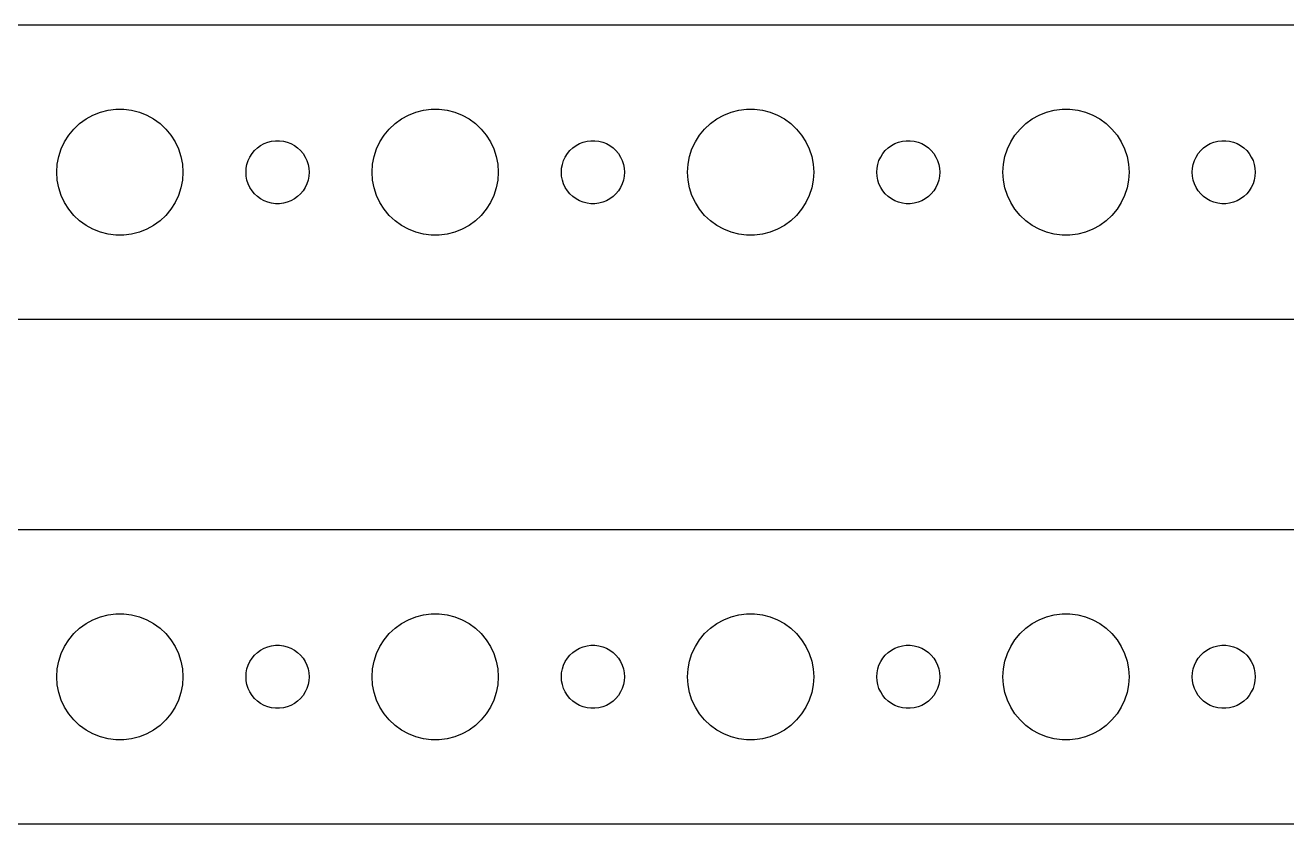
# Model space of a CAD drawing. Header units: metres. Extents: x -247 to 247, y 17 to 55.
# Drawn here: x -124.5 to -64.5, y 17 to 55 of the extents above; entities that cross this region are included whole.
import ezdxf

# ---------------------------------------------------------------- set-up
doc = ezdxf.new("R2010")
doc.units = ezdxf.units.M

msp = doc.modelspace()

# ---------------------------------------------------------------- linework, layer by layer
for p, q in [((242.314, 54.9901), (-242.314, 54.9901)), ((-121.912, 50.3115), (-121.607, 50.533)), ((-121.607, 50.533), (-121.277, 50.7145)), ((-121.277, 50.7145), (-120.927, 50.8532)), ((-120.927, 50.8532), (-120.562, 50.9469)), ((-120.562, 50.9469), (-120.188, 50.9941)), ((-120.188, 50.9941), (-119.812, 50.9941)), ((-119.812, 50.9941), (-119.438, 50.9469)), ((-119.438, 50.9469), (-119.073, 50.8532)), ((-119.073, 50.8532), (-118.723, 50.7145)), ((-118.723, 50.7145), (-118.393, 50.533)), ((-118.393, 50.533), (-118.088, 50.3115)), ((-106.912, 50.3115), (-106.607, 50.533)), ((-106.607, 50.533), (-106.277, 50.7145)), ((-106.277, 50.7145), (-105.927, 50.8532)), ((-105.927, 50.8532), (-105.562, 50.9469)), ((-105.562, 50.9469), (-105.188, 50.9941)), ((-105.188, 50.9941), (-104.812, 50.9941)), ((-104.812, 50.9941), (-104.438, 50.9469)), ((-104.438, 50.9469), (-104.073, 50.8532)), ((-104.073, 50.8532), (-103.723, 50.7145)), ((-103.723, 50.7145), (-103.393, 50.533)), ((-103.393, 50.533), (-103.088, 50.3115)), ((-91.9123, 50.3115), (-91.6075, 50.533)), ((-91.6075, 50.533), (-91.2773, 50.7145)), ((-91.2773, 50.7145), (-90.927, 50.8532)), ((-90.927, 50.8532), (-90.5621, 50.9469)), ((-90.5621, 50.9469), (-90.1884, 50.9941)), ((-90.1884, 50.9941), (-89.8116, 50.9941)), ((-89.8116, 50.9941), (-89.4379, 50.9469)), ((-89.4379, 50.9469), (-89.073, 50.8532)), ((-89.073, 50.8532), (-88.7227, 50.7145)), ((-88.7227, 50.7145), (-88.3925, 50.533)), ((-88.3925, 50.533), (-88.0877, 50.3115)), ((-76.9123, 50.3115), (-76.6075, 50.533)), ((-76.6075, 50.533), (-76.2773, 50.7145)), ((-76.2773, 50.7145), (-75.927, 50.8532)), ((-75.927, 50.8532), (-75.5621, 50.9469)), ((-75.5621, 50.9469), (-75.1884, 50.9941)), ((-75.1884, 50.9941), (-74.8116, 50.9941)), ((-74.8116, 50.9941), (-74.4379, 50.9469)), ((-74.4379, 50.9469), (-74.073, 50.8532)), ((-74.073, 50.8532), (-73.7227, 50.7145)), ((-73.7227, 50.7145), (-73.3925, 50.533)), ((-73.3925, 50.533), (-73.0877, 50.3115)), ((-122.427, 49.7634), (-122.187, 50.0536)), ((-122.187, 50.0536), (-121.912, 50.3115)), ((-118.088, 50.3115), (-117.813, 50.0536)), ((-117.813, 50.0536), (-117.573, 49.7634)), ((-107.427, 49.7634), (-107.187, 50.0536)), ((-107.187, 50.0536), (-106.912, 50.3115)), ((-103.088, 50.3115), (-102.813, 50.0536)), ((-102.813, 50.0536), (-102.573, 49.7634)), ((-92.427, 49.7634), (-92.1869, 50.0536)), ((-92.1869, 50.0536), (-91.9123, 50.3115)), ((-88.0877, 50.3115), (-87.8131, 50.0536)), ((-87.8131, 50.0536), (-87.573, 49.7634)), ((-77.427, 49.7634), (-77.1869, 50.0536)), ((-77.1869, 50.0536), (-76.9123, 50.3115)), ((-73.0877, 50.3115), (-72.8131, 50.0536)), ((-72.8131, 50.0536), (-72.573, 49.7634)), ((-122.789, 49.1044), (-122.629, 49.4453)), ((-122.629, 49.4453), (-122.427, 49.7634)), ((-117.573, 49.7634), (-117.371, 49.4453)), ((-117.371, 49.4453), (-117.211, 49.1044)), ((-113.456, 49.1558), (-113.304, 49.2665)), ((-113.304, 49.2665), (-113.139, 49.3572)), ((-113.139, 49.3572), (-112.964, 49.4266)), ((-112.964, 49.4266), (-112.781, 49.4734)), ((-112.781, 49.4734), (-112.594, 49.497)), ((-112.594, 49.497), (-112.406, 49.497)), ((-112.406, 49.497), (-112.219, 49.4734)), ((-112.219, 49.4734), (-112.036, 49.4266)), ((-112.036, 49.4266), (-111.861, 49.3572)), ((-111.861, 49.3572), (-111.696, 49.2665)), ((-111.696, 49.2665), (-111.544, 49.1558)), ((-107.789, 49.1044), (-107.629, 49.4453)), ((-107.629, 49.4453), (-107.427, 49.7634)), ((-102.573, 49.7634), (-102.371, 49.4453)), ((-102.371, 49.4453), (-102.211, 49.1044)), ((-98.4561, 49.1558), (-98.3037, 49.2665)), ((-98.3037, 49.2665), (-98.1387, 49.3572)), ((-98.1387, 49.3572), (-97.9635, 49.4266)), ((-97.9635, 49.4266), (-97.7811, 49.4734)), ((-97.7811, 49.4734), (-97.5942, 49.497)), ((-97.5942, 49.497), (-97.4058, 49.497)), ((-97.4058, 49.497), (-97.2189, 49.4734)), ((-97.2189, 49.4734), (-97.0365, 49.4266)), ((-97.0365, 49.4266), (-96.8613, 49.3572)), ((-96.8613, 49.3572), (-96.6963, 49.2665)), ((-96.6963, 49.2665), (-96.5439, 49.1558)), ((-92.7893, 49.1044), (-92.6289, 49.4453)), ((-92.6289, 49.4453), (-92.427, 49.7634)), ((-87.573, 49.7634), (-87.3711, 49.4453)), ((-87.3711, 49.4453), (-87.2107, 49.1044)), ((-83.4561, 49.1558), (-83.3037, 49.2665)), ((-83.3037, 49.2665), (-83.1387, 49.3572)), ((-83.1387, 49.3572), (-82.9635, 49.4266)), ((-82.9635, 49.4266), (-82.7811, 49.4734)), ((-82.7811, 49.4734), (-82.5942, 49.497)), ((-82.5942, 49.497), (-82.4058, 49.497)), ((-82.4058, 49.497), (-82.2189, 49.4734)), ((-82.2189, 49.4734), (-82.0365, 49.4266)), ((-82.0365, 49.4266), (-81.8613, 49.3572)), ((-81.8613, 49.3572), (-81.6963, 49.2665)), ((-81.6963, 49.2665), (-81.5439, 49.1558)), ((-77.7893, 49.1044), (-77.6289, 49.4453)), ((-77.6289, 49.4453), (-77.427, 49.7634)), ((-72.573, 49.7634), (-72.3711, 49.4453)), ((-72.3711, 49.4453), (-72.2107, 49.1044)), ((-68.4561, 49.1558), (-68.3037, 49.2665)), ((-68.3037, 49.2665), (-68.1387, 49.3572)), ((-68.1387, 49.3572), (-67.9635, 49.4266)), ((-67.9635, 49.4266), (-67.7811, 49.4734)), ((-67.7811, 49.4734), (-67.5942, 49.497)), ((-67.5942, 49.497), (-67.4058, 49.497)), ((-67.4058, 49.497), (-67.2189, 49.4734)), ((-67.2189, 49.4734), (-67.0365, 49.4266)), ((-67.0365, 49.4266), (-66.8613, 49.3572)), ((-66.8613, 49.3572), (-66.6963, 49.2665)), ((-66.6963, 49.2665), (-66.5439, 49.1558)), ((-122.976, 48.376), (-122.906, 48.7461)), ((-122.906, 48.7461), (-122.789, 49.1044)), ((-117.211, 49.1044), (-117.094, 48.7461)), ((-117.094, 48.7461), (-117.024, 48.376)), ((-113.895, 48.5522), (-113.814, 48.7226)), ((-113.814, 48.7226), (-113.714, 48.8817)), ((-113.714, 48.8817), (-113.593, 49.0268)), ((-113.593, 49.0268), (-113.456, 49.1558)), ((-111.544, 49.1558), (-111.407, 49.0268)), ((-111.407, 49.0268), (-111.286, 48.8817)), ((-111.286, 48.8817), (-111.186, 48.7226)), ((-111.186, 48.7226), (-111.105, 48.5522)), ((-107.976, 48.376), (-107.906, 48.7461)), ((-107.906, 48.7461), (-107.789, 49.1044)), ((-102.211, 49.1044), (-102.094, 48.7461)), ((-102.094, 48.7461), (-102.024, 48.376)), ((-98.8947, 48.5522), (-98.8145, 48.7226)), ((-98.8145, 48.7226), (-98.7135, 48.8817)), ((-98.7135, 48.8817), (-98.5934, 49.0268)), ((-98.5934, 49.0268), (-98.4561, 49.1558)), ((-96.5439, 49.1558), (-96.4065, 49.0268)), ((-96.4065, 49.0268), (-96.2865, 48.8817)), ((-96.2865, 48.8817), (-96.1855, 48.7226)), ((-96.1855, 48.7226), (-96.1053, 48.5522)), ((-92.9763, 48.376), (-92.9057, 48.7461)), ((-92.9057, 48.7461), (-92.7893, 49.1044)), ((-87.2107, 49.1044), (-87.0943, 48.7461)), ((-87.0943, 48.7461), (-87.0237, 48.376)), ((-83.8947, 48.5522), (-83.8145, 48.7226)), ((-83.8145, 48.7226), (-83.7135, 48.8817)), ((-83.7135, 48.8817), (-83.5934, 49.0268)), ((-83.5934, 49.0268), (-83.4561, 49.1558)), ((-81.5439, 49.1558), (-81.4065, 49.0268)), ((-81.4065, 49.0268), (-81.2865, 48.8817)), ((-81.2865, 48.8817), (-81.1855, 48.7226)), ((-81.1855, 48.7226), (-81.1053, 48.5522)), ((-77.9763, 48.376), (-77.9057, 48.7461)), ((-77.9057, 48.7461), (-77.7893, 49.1044)), ((-72.2107, 49.1044), (-72.0943, 48.7461)), ((-72.0943, 48.7461), (-72.0237, 48.376)), ((-68.8947, 48.5522), (-68.8145, 48.7226)), ((-68.8145, 48.7226), (-68.7135, 48.8817)), ((-68.7135, 48.8817), (-68.5934, 49.0268)), ((-68.5934, 49.0268), (-68.4561, 49.1558)), ((-66.5439, 49.1558), (-66.4065, 49.0268)), ((-66.4065, 49.0268), (-66.2865, 48.8817)), ((-66.2865, 48.8817), (-66.1855, 48.7226)), ((-66.1855, 48.7226), (-66.1053, 48.5522)), ((-123, 48), (-122.976, 48.376)), ((-122.976, 47.624), (-123, 48)), ((-117.024, 48.376), (-117, 48)), ((-117, 48), (-117.024, 47.624)), ((-114, 48), (-113.988, 48.188)), ((-113.988, 47.812), (-114, 48)), ((-113.988, 48.188), (-113.953, 48.373)), ((-113.953, 48.373), (-113.895, 48.5522)), ((-111.105, 48.5522), (-111.047, 48.373)), ((-111.047, 48.373), (-111.012, 48.188)), ((-111.012, 48.188), (-111, 48)), ((-111, 48), (-111.012, 47.812)), ((-108, 48), (-107.976, 48.376)), ((-107.976, 47.624), (-108, 48)), ((-102.024, 48.376), (-102, 48)), ((-102, 48), (-102.024, 47.624)), ((-99, 48), (-98.9882, 48.188)), ((-98.9882, 47.812), (-99, 48)), ((-98.9882, 48.188), (-98.9529, 48.373)), ((-98.9529, 48.373), (-98.8947, 48.5522)), ((-96.1053, 48.5522), (-96.0471, 48.373)), ((-96.0471, 48.373), (-96.0118, 48.188)), ((-96.0118, 48.188), (-96, 48)), ((-96, 48), (-96.0118, 47.812)), ((-93, 48), (-92.9763, 48.376)), ((-92.9763, 47.624), (-93, 48)), ((-87.0237, 48.376), (-87, 48)), ((-87, 48), (-87.0237, 47.624)), ((-84, 48), (-83.9882, 48.188)), ((-83.9882, 47.812), (-84, 48)), ((-83.9882, 48.188), (-83.9529, 48.373)), ((-83.9529, 48.373), (-83.8947, 48.5522)), ((-81.1053, 48.5522), (-81.0471, 48.373)), ((-81.0471, 48.373), (-81.0118, 48.188)), ((-81.0118, 48.188), (-81, 48)), ((-81, 48), (-81.0118, 47.812)), ((-78, 48), (-77.9763, 48.376)), ((-77.9763, 47.624), (-78, 48)), ((-72.0237, 48.376), (-72, 48)), ((-72, 48), (-72.0237, 47.624)), ((-69, 48), (-68.9882, 48.188)), ((-68.9882, 47.812), (-69, 48)), ((-68.9882, 48.188), (-68.9529, 48.373)), ((-68.9529, 48.373), (-68.8947, 48.5522)), ((-66.1053, 48.5522), (-66.0471, 48.373)), ((-66.0471, 48.373), (-66.0118, 48.188)), ((-66.0118, 48.188), (-66, 48)), ((-66, 48), (-66.0118, 47.812)), ((-122.906, 47.2539), (-122.976, 47.624)), ((-117.024, 47.624), (-117.094, 47.2539)), ((-113.953, 47.627), (-113.988, 47.812)), ((-113.895, 47.4478), (-113.953, 47.627)), ((-113.814, 47.2774), (-113.895, 47.4478)), ((-111.105, 47.4478), (-111.186, 47.2774)), ((-111.047, 47.627), (-111.105, 47.4478)), ((-111.012, 47.812), (-111.047, 47.627)), ((-107.906, 47.2539), (-107.976, 47.624)), ((-102.024, 47.624), (-102.094, 47.2539)), ((-98.9529, 47.627), (-98.9882, 47.812)), ((-98.8947, 47.4478), (-98.9529, 47.627)), ((-98.8145, 47.2774), (-98.8947, 47.4478)), ((-96.1053, 47.4478), (-96.1855, 47.2774)), ((-96.0471, 47.627), (-96.1053, 47.4478)), ((-96.0118, 47.812), (-96.0471, 47.627)), ((-92.9057, 47.2539), (-92.9763, 47.624)), ((-87.0237, 47.624), (-87.0943, 47.2539)), ((-83.9529, 47.627), (-83.9882, 47.812)), ((-83.8947, 47.4478), (-83.9529, 47.627)), ((-83.8145, 47.2774), (-83.8947, 47.4478)), ((-81.1053, 47.4478), (-81.1855, 47.2774)), ((-81.0471, 47.627), (-81.1053, 47.4478)), ((-81.0118, 47.812), (-81.0471, 47.627)), ((-77.9057, 47.2539), (-77.9763, 47.624)), ((-72.0237, 47.624), (-72.0943, 47.2539)), ((-68.9529, 47.627), (-68.9882, 47.812)), ((-68.8947, 47.4478), (-68.9529, 47.627)), ((-68.8145, 47.2774), (-68.8947, 47.4478)), ((-66.1053, 47.4478), (-66.1855, 47.2774)), ((-66.0471, 47.627), (-66.1053, 47.4478)), ((-66.0118, 47.812), (-66.0471, 47.627)), ((-122.789, 46.8956), (-122.906, 47.2539)), ((-122.629, 46.5547), (-122.789, 46.8956)), ((-117.211, 46.8956), (-117.371, 46.5547)), ((-117.094, 47.2539), (-117.211, 46.8956)), ((-113.714, 47.1183), (-113.814, 47.2774)), ((-113.593, 46.9732), (-113.714, 47.1183)), ((-113.456, 46.8442), (-113.593, 46.9732)), ((-113.304, 46.7335), (-113.456, 46.8442)), ((-111.544, 46.8442), (-111.696, 46.7335)), ((-111.407, 46.9732), (-111.544, 46.8442)), ((-111.286, 47.1183), (-111.407, 46.9732)), ((-111.186, 47.2774), (-111.286, 47.1183)), ((-107.789, 46.8956), (-107.906, 47.2539)), ((-107.629, 46.5547), (-107.789, 46.8956)), ((-102.211, 46.8956), (-102.371, 46.5547)), ((-102.094, 47.2539), (-102.211, 46.8956)), ((-98.7135, 47.1183), (-98.8145, 47.2774)), ((-98.5934, 46.9732), (-98.7135, 47.1183)), ((-98.4561, 46.8442), (-98.5934, 46.9732)), ((-98.3037, 46.7335), (-98.4561, 46.8442)), ((-96.5439, 46.8442), (-96.6963, 46.7335)), ((-96.4065, 46.9732), (-96.5439, 46.8442)), ((-96.2865, 47.1183), (-96.4065, 46.9732)), ((-96.1855, 47.2774), (-96.2865, 47.1183)), ((-92.7893, 46.8956), (-92.9057, 47.2539)), ((-92.6289, 46.5547), (-92.7893, 46.8956)), ((-87.2107, 46.8956), (-87.3711, 46.5547)), ((-87.0943, 47.2539), (-87.2107, 46.8956)), ((-83.7135, 47.1183), (-83.8145, 47.2774)), ((-83.5934, 46.9732), (-83.7135, 47.1183)), ((-83.4561, 46.8442), (-83.5934, 46.9732)), ((-83.3037, 46.7335), (-83.4561, 46.8442)), ((-81.5439, 46.8442), (-81.6963, 46.7335)), ((-81.4065, 46.9732), (-81.5439, 46.8442)), ((-81.2865, 47.1183), (-81.4065, 46.9732)), ((-81.1855, 47.2774), (-81.2865, 47.1183)), ((-77.7893, 46.8956), (-77.9057, 47.2539)), ((-77.6289, 46.5547), (-77.7893, 46.8956)), ((-72.2107, 46.8956), (-72.3711, 46.5547)), ((-72.0943, 47.2539), (-72.2107, 46.8956)), ((-68.7135, 47.1183), (-68.8145, 47.2774)), ((-68.5934, 46.9732), (-68.7135, 47.1183)), ((-68.4561, 46.8442), (-68.5934, 46.9732)), ((-68.3037, 46.7335), (-68.4561, 46.8442)), ((-66.5439, 46.8442), (-66.6963, 46.7335)), ((-66.4065, 46.9732), (-66.5439, 46.8442)), ((-66.2865, 47.1183), (-66.4065, 46.9732)), ((-66.1855, 47.2774), (-66.2865, 47.1183)), ((-122.427, 46.2366), (-122.629, 46.5547)), ((-122.187, 45.9464), (-122.427, 46.2366)), ((-117.573, 46.2366), (-117.813, 45.9464)), ((-117.371, 46.5547), (-117.573, 46.2366)), ((-113.139, 46.6428), (-113.304, 46.7335)), ((-112.964, 46.5734), (-113.139, 46.6428)), ((-112.781, 46.5266), (-112.964, 46.5734)), ((-112.594, 46.503), (-112.781, 46.5266)), ((-112.406, 46.503), (-112.594, 46.503)), ((-112.219, 46.5266), (-112.406, 46.503)), ((-112.036, 46.5734), (-112.219, 46.5266)), ((-111.861, 46.6428), (-112.036, 46.5734)), ((-111.696, 46.7335), (-111.861, 46.6428)), ((-107.427, 46.2366), (-107.629, 46.5547)), ((-107.187, 45.9464), (-107.427, 46.2366)), ((-102.573, 46.2366), (-102.813, 45.9464)), ((-102.371, 46.5547), (-102.573, 46.2366)), ((-98.1387, 46.6428), (-98.3037, 46.7335)), ((-97.9635, 46.5734), (-98.1387, 46.6428)), ((-97.7811, 46.5266), (-97.9635, 46.5734)), ((-97.5942, 46.503), (-97.7811, 46.5266)), ((-97.4058, 46.503), (-97.5942, 46.503)), ((-97.2189, 46.5266), (-97.4058, 46.503)), ((-97.0365, 46.5734), (-97.2189, 46.5266)), ((-96.8613, 46.6428), (-97.0365, 46.5734)), ((-96.6963, 46.7335), (-96.8613, 46.6428)), ((-92.427, 46.2366), (-92.6289, 46.5547)), ((-92.1869, 45.9464), (-92.427, 46.2366)), ((-87.573, 46.2366), (-87.8131, 45.9464)), ((-87.3711, 46.5547), (-87.573, 46.2366)), ((-83.1387, 46.6428), (-83.3037, 46.7335)), ((-82.9635, 46.5734), (-83.1387, 46.6428)), ((-82.7811, 46.5266), (-82.9635, 46.5734)), ((-82.5942, 46.503), (-82.7811, 46.5266)), ((-82.4058, 46.503), (-82.5942, 46.503)), ((-82.2189, 46.5266), (-82.4058, 46.503)), ((-82.0365, 46.5734), (-82.2189, 46.5266)), ((-81.8613, 46.6428), (-82.0365, 46.5734)), ((-81.6963, 46.7335), (-81.8613, 46.6428)), ((-77.427, 46.2366), (-77.6289, 46.5547)), ((-77.1869, 45.9464), (-77.427, 46.2366)), ((-72.573, 46.2366), (-72.8131, 45.9464)), ((-72.3711, 46.5547), (-72.573, 46.2366)), ((-68.1387, 46.6428), (-68.3037, 46.7335)), ((-67.9635, 46.5734), (-68.1387, 46.6428)), ((-67.7811, 46.5266), (-67.9635, 46.5734)), ((-67.5942, 46.503), (-67.7811, 46.5266)), ((-67.4058, 46.503), (-67.5942, 46.503)), ((-67.2189, 46.5266), (-67.4058, 46.503)), ((-67.0365, 46.5734), (-67.2189, 46.5266)), ((-66.8613, 46.6428), (-67.0365, 46.5734)), ((-66.6963, 46.7335), (-66.8613, 46.6428)), ((-121.912, 45.6885), (-122.187, 45.9464)), ((-121.607, 45.467), (-121.912, 45.6885)), ((-118.088, 45.6885), (-118.393, 45.467)), ((-117.813, 45.9464), (-118.088, 45.6885)), ((-106.912, 45.6885), (-107.187, 45.9464)), ((-106.607, 45.467), (-106.912, 45.6885)), ((-103.088, 45.6885), (-103.393, 45.467)), ((-102.813, 45.9464), (-103.088, 45.6885)), ((-91.9123, 45.6885), (-92.1869, 45.9464)), ((-91.6075, 45.467), (-91.9123, 45.6885)), ((-88.0877, 45.6885), (-88.3925, 45.467)), ((-87.8131, 45.9464), (-88.0877, 45.6885)), ((-76.9123, 45.6885), (-77.1869, 45.9464)), ((-76.6075, 45.467), (-76.9123, 45.6885)), ((-73.0877, 45.6885), (-73.3925, 45.467)), ((-72.8131, 45.9464), (-73.0877, 45.6885)), ((-121.277, 45.2855), (-121.607, 45.467)), ((-120.927, 45.1468), (-121.277, 45.2855)), ((-120.562, 45.0531), (-120.927, 45.1468)), ((-120.188, 45.0059), (-120.562, 45.0531)), ((-119.812, 45.0059), (-120.188, 45.0059)), ((-119.438, 45.0531), (-119.812, 45.0059)), ((-119.073, 45.1468), (-119.438, 45.0531)), ((-118.723, 45.2855), (-119.073, 45.1468)), ((-118.393, 45.467), (-118.723, 45.2855)), ((-106.277, 45.2855), (-106.607, 45.467)), ((-105.927, 45.1468), (-106.277, 45.2855)), ((-105.562, 45.0531), (-105.927, 45.1468)), ((-105.188, 45.0059), (-105.562, 45.0531)), ((-104.812, 45.0059), (-105.188, 45.0059)), ((-104.438, 45.0531), (-104.812, 45.0059)), ((-104.073, 45.1468), (-104.438, 45.0531)), ((-103.723, 45.2855), (-104.073, 45.1468)), ((-103.393, 45.467), (-103.723, 45.2855)), ((-91.2773, 45.2855), (-91.6075, 45.467)), ((-90.927, 45.1468), (-91.2773, 45.2855)), ((-90.5621, 45.0531), (-90.927, 45.1468)), ((-90.1884, 45.0059), (-90.5621, 45.0531)), ((-89.8116, 45.0059), (-90.1884, 45.0059)), ((-89.4379, 45.0531), (-89.8116, 45.0059)), ((-89.073, 45.1468), (-89.4379, 45.0531)), ((-88.7227, 45.2855), (-89.073, 45.1468)), ((-88.3925, 45.467), (-88.7227, 45.2855)), ((-76.2773, 45.2855), (-76.6075, 45.467)), ((-75.927, 45.1468), (-76.2773, 45.2855)), ((-75.5621, 45.0531), (-75.927, 45.1468)), ((-75.1884, 45.0059), (-75.5621, 45.0531)), ((-74.8116, 45.0059), (-75.1884, 45.0059)), ((-74.4379, 45.0531), (-74.8116, 45.0059)), ((-74.073, 45.1468), (-74.4379, 45.0531)), ((-73.7227, 45.2855), (-74.073, 45.1468)), ((-73.3925, 45.467), (-73.7227, 45.2855)), ((-242.314, 41.0099), (242.314, 41.0099)), ((242.314, 30.9901), (-242.314, 30.9901)), ((-121.912, 26.3115), (-121.607, 26.533)), ((-121.607, 26.533), (-121.277, 26.7145)), ((-121.277, 26.7145), (-120.927, 26.8532)), ((-120.927, 26.8532), (-120.562, 26.9469)), ((-120.562, 26.9469), (-120.188, 26.9941)), ((-120.188, 26.9941), (-119.812, 26.9941)), ((-119.812, 26.9941), (-119.438, 26.9469)), ((-119.438, 26.9469), (-119.073, 26.8532)), ((-119.073, 26.8532), (-118.723, 26.7145)), ((-118.723, 26.7145), (-118.393, 26.533)), ((-118.393, 26.533), (-118.088, 26.3115)), ((-106.912, 26.3115), (-106.607, 26.533)), ((-106.607, 26.533), (-106.277, 26.7145)), ((-106.277, 26.7145), (-105.927, 26.8532)), ((-105.927, 26.8532), (-105.562, 26.9469)), ((-105.562, 26.9469), (-105.188, 26.9941)), ((-105.188, 26.9941), (-104.812, 26.9941)), ((-104.812, 26.9941), (-104.438, 26.9469)), ((-104.438, 26.9469), (-104.073, 26.8532)), ((-104.073, 26.8532), (-103.723, 26.7145)), ((-103.723, 26.7145), (-103.393, 26.533)), ((-103.393, 26.533), (-103.088, 26.3115)), ((-91.9123, 26.3115), (-91.6075, 26.533)), ((-91.6075, 26.533), (-91.2773, 26.7145)), ((-91.2773, 26.7145), (-90.927, 26.8532)), ((-90.927, 26.8532), (-90.5621, 26.9469)), ((-90.5621, 26.9469), (-90.1884, 26.9941)), ((-90.1884, 26.9941), (-89.8116, 26.9941)), ((-89.8116, 26.9941), (-89.4379, 26.9469)), ((-89.4379, 26.9469), (-89.073, 26.8532)), ((-89.073, 26.8532), (-88.7227, 26.7145)), ((-88.7227, 26.7145), (-88.3925, 26.533)), ((-88.3925, 26.533), (-88.0877, 26.3115)), ((-76.9123, 26.3115), (-76.6075, 26.533)), ((-76.6075, 26.533), (-76.2773, 26.7145)), ((-76.2773, 26.7145), (-75.927, 26.8532)), ((-75.927, 26.8532), (-75.5621, 26.9469)), ((-75.5621, 26.9469), (-75.1884, 26.9941)), ((-75.1884, 26.9941), (-74.8116, 26.9941)), ((-74.8116, 26.9941), (-74.4379, 26.9469)), ((-74.4379, 26.9469), (-74.073, 26.8532)), ((-74.073, 26.8532), (-73.7227, 26.7145)), ((-73.7227, 26.7145), (-73.3925, 26.533)), ((-73.3925, 26.533), (-73.0877, 26.3115)), ((-122.427, 25.7634), (-122.187, 26.0536)), ((-122.187, 26.0536), (-121.912, 26.3115)), ((-118.088, 26.3115), (-117.813, 26.0536)), ((-117.813, 26.0536), (-117.573, 25.7634)), ((-107.427, 25.7634), (-107.187, 26.0536)), ((-107.187, 26.0536), (-106.912, 26.3115)), ((-103.088, 26.3115), (-102.813, 26.0536)), ((-102.813, 26.0536), (-102.573, 25.7634)), ((-92.427, 25.7634), (-92.1869, 26.0536)), ((-92.1869, 26.0536), (-91.9123, 26.3115)), ((-88.0877, 26.3115), (-87.8131, 26.0536)), ((-87.8131, 26.0536), (-87.573, 25.7634)), ((-77.427, 25.7634), (-77.1869, 26.0536)), ((-77.1869, 26.0536), (-76.9123, 26.3115)), ((-73.0877, 26.3115), (-72.8131, 26.0536)), ((-72.8131, 26.0536), (-72.573, 25.7634)), ((-122.789, 25.1044), (-122.629, 25.4453)), ((-122.629, 25.4453), (-122.427, 25.7634)), ((-117.573, 25.7634), (-117.371, 25.4453)), ((-117.371, 25.4453), (-117.211, 25.1044)), ((-113.456, 25.1558), (-113.304, 25.2665)), ((-113.304, 25.2665), (-113.139, 25.3572)), ((-113.139, 25.3572), (-112.964, 25.4266)), ((-112.964, 25.4266), (-112.781, 25.4734)), ((-112.781, 25.4734), (-112.594, 25.497)), ((-112.594, 25.497), (-112.406, 25.497)), ((-112.406, 25.497), (-112.219, 25.4734)), ((-112.219, 25.4734), (-112.036, 25.4266)), ((-112.036, 25.4266), (-111.861, 25.3572)), ((-111.861, 25.3572), (-111.696, 25.2665)), ((-111.696, 25.2665), (-111.544, 25.1558)), ((-107.789, 25.1044), (-107.629, 25.4453)), ((-107.629, 25.4453), (-107.427, 25.7634)), ((-102.573, 25.7634), (-102.371, 25.4453)), ((-102.371, 25.4453), (-102.211, 25.1044)), ((-98.4561, 25.1558), (-98.3037, 25.2665)), ((-98.3037, 25.2665), (-98.1387, 25.3572)), ((-98.1387, 25.3572), (-97.9635, 25.4266)), ((-97.9635, 25.4266), (-97.7811, 25.4734)), ((-97.7811, 25.4734), (-97.5942, 25.497)), ((-97.5942, 25.497), (-97.4058, 25.497)), ((-97.4058, 25.497), (-97.2189, 25.4734)), ((-97.2189, 25.4734), (-97.0365, 25.4266)), ((-97.0365, 25.4266), (-96.8613, 25.3572)), ((-96.8613, 25.3572), (-96.6963, 25.2665)), ((-96.6963, 25.2665), (-96.5439, 25.1558)), ((-92.7893, 25.1044), (-92.6289, 25.4453)), ((-92.6289, 25.4453), (-92.427, 25.7634)), ((-87.573, 25.7634), (-87.3711, 25.4453)), ((-87.3711, 25.4453), (-87.2107, 25.1044)), ((-83.4561, 25.1558), (-83.3037, 25.2665)), ((-83.3037, 25.2665), (-83.1387, 25.3572)), ((-83.1387, 25.3572), (-82.9635, 25.4266)), ((-82.9635, 25.4266), (-82.7811, 25.4734)), ((-82.7811, 25.4734), (-82.5942, 25.497)), ((-82.5942, 25.497), (-82.4058, 25.497)), ((-82.4058, 25.497), (-82.2189, 25.4734)), ((-82.2189, 25.4734), (-82.0365, 25.4266)), ((-82.0365, 25.4266), (-81.8613, 25.3572)), ((-81.8613, 25.3572), (-81.6963, 25.2665)), ((-81.6963, 25.2665), (-81.5439, 25.1558)), ((-77.7893, 25.1044), (-77.6289, 25.4453)), ((-77.6289, 25.4453), (-77.427, 25.7634)), ((-72.573, 25.7634), (-72.3711, 25.4453)), ((-72.3711, 25.4453), (-72.2107, 25.1044)), ((-68.4561, 25.1558), (-68.3037, 25.2665)), ((-68.3037, 25.2665), (-68.1387, 25.3572)), ((-68.1387, 25.3572), (-67.9635, 25.4266)), ((-67.9635, 25.4266), (-67.7811, 25.4734)), ((-67.7811, 25.4734), (-67.5942, 25.497)), ((-67.5942, 25.497), (-67.4058, 25.497)), ((-67.4058, 25.497), (-67.2189, 25.4734)), ((-67.2189, 25.4734), (-67.0365, 25.4266)), ((-67.0365, 25.4266), (-66.8613, 25.3572)), ((-66.8613, 25.3572), (-66.6963, 25.2665)), ((-66.6963, 25.2665), (-66.5439, 25.1558)), ((-122.976, 24.376), (-122.906, 24.7461)), ((-122.906, 24.7461), (-122.789, 25.1044)), ((-117.211, 25.1044), (-117.094, 24.7461)), ((-117.094, 24.7461), (-117.024, 24.376)), ((-113.895, 24.5522), (-113.814, 24.7226)), ((-113.814, 24.7226), (-113.714, 24.8817)), ((-113.714, 24.8817), (-113.593, 25.0268)), ((-113.593, 25.0268), (-113.456, 25.1558)), ((-111.544, 25.1558), (-111.407, 25.0268)), ((-111.407, 25.0268), (-111.286, 24.8817)), ((-111.286, 24.8817), (-111.186, 24.7226)), ((-111.186, 24.7226), (-111.105, 24.5522)), ((-107.976, 24.376), (-107.906, 24.7461)), ((-107.906, 24.7461), (-107.789, 25.1044)), ((-102.211, 25.1044), (-102.094, 24.7461)), ((-102.094, 24.7461), (-102.024, 24.376)), ((-98.8947, 24.5522), (-98.8145, 24.7226)), ((-98.8145, 24.7226), (-98.7135, 24.8817)), ((-98.7135, 24.8817), (-98.5934, 25.0268)), ((-98.5934, 25.0268), (-98.4561, 25.1558)), ((-96.5439, 25.1558), (-96.4065, 25.0268)), ((-96.4065, 25.0268), (-96.2865, 24.8817)), ((-96.2865, 24.8817), (-96.1855, 24.7226)), ((-96.1855, 24.7226), (-96.1053, 24.5522)), ((-92.9763, 24.376), (-92.9057, 24.7461)), ((-92.9057, 24.7461), (-92.7893, 25.1044)), ((-87.2107, 25.1044), (-87.0943, 24.7461)), ((-87.0943, 24.7461), (-87.0237, 24.376)), ((-83.8947, 24.5522), (-83.8145, 24.7226)), ((-83.8145, 24.7226), (-83.7135, 24.8817)), ((-83.7135, 24.8817), (-83.5934, 25.0268)), ((-83.5934, 25.0268), (-83.4561, 25.1558)), ((-81.5439, 25.1558), (-81.4065, 25.0268)), ((-81.4065, 25.0268), (-81.2865, 24.8817)), ((-81.2865, 24.8817), (-81.1855, 24.7226)), ((-81.1855, 24.7226), (-81.1053, 24.5522)), ((-77.9763, 24.376), (-77.9057, 24.7461)), ((-77.9057, 24.7461), (-77.7893, 25.1044)), ((-72.2107, 25.1044), (-72.0943, 24.7461)), ((-72.0943, 24.7461), (-72.0237, 24.376)), ((-68.8947, 24.5522), (-68.8145, 24.7226)), ((-68.8145, 24.7226), (-68.7135, 24.8817)), ((-68.7135, 24.8817), (-68.5934, 25.0268)), ((-68.5934, 25.0268), (-68.4561, 25.1558)), ((-66.5439, 25.1558), (-66.4065, 25.0268)), ((-66.4065, 25.0268), (-66.2865, 24.8817)), ((-66.2865, 24.8817), (-66.1855, 24.7226)), ((-66.1855, 24.7226), (-66.1053, 24.5522)), ((-123, 24), (-122.976, 24.376)), ((-122.976, 23.624), (-123, 24)), ((-117.024, 24.376), (-117, 24)), ((-117, 24), (-117.024, 23.624)), ((-114, 24), (-113.988, 24.188)), ((-113.988, 23.812), (-114, 24)), ((-113.988, 24.188), (-113.953, 24.373)), ((-113.953, 24.373), (-113.895, 24.5522)), ((-111.105, 24.5522), (-111.047, 24.373)), ((-111.047, 24.373), (-111.012, 24.188)), ((-111.012, 24.188), (-111, 24)), ((-111, 24), (-111.012, 23.812)), ((-108, 24), (-107.976, 24.376)), ((-107.976, 23.624), (-108, 24)), ((-102.024, 24.376), (-102, 24)), ((-102, 24), (-102.024, 23.624)), ((-99, 24), (-98.9882, 24.188)), ((-98.9882, 23.812), (-99, 24)), ((-98.9882, 24.188), (-98.9529, 24.373)), ((-98.9529, 24.373), (-98.8947, 24.5522)), ((-96.1053, 24.5522), (-96.0471, 24.373)), ((-96.0471, 24.373), (-96.0118, 24.188)), ((-96.0118, 24.188), (-96, 24)), ((-96, 24), (-96.0118, 23.812)), ((-93, 24), (-92.9763, 24.376)), ((-92.9763, 23.624), (-93, 24)), ((-87.0237, 24.376), (-87, 24)), ((-87, 24), (-87.0237, 23.624)), ((-84, 24), (-83.9882, 24.188)), ((-83.9882, 23.812), (-84, 24)), ((-83.9882, 24.188), (-83.9529, 24.373)), ((-83.9529, 24.373), (-83.8947, 24.5522)), ((-81.1053, 24.5522), (-81.0471, 24.373)), ((-81.0471, 24.373), (-81.0118, 24.188)), ((-81.0118, 24.188), (-81, 24)), ((-81, 24), (-81.0118, 23.812)), ((-78, 24), (-77.9763, 24.376)), ((-77.9763, 23.624), (-78, 24)), ((-72.0237, 24.376), (-72, 24)), ((-72, 24), (-72.0237, 23.624)), ((-69, 24), (-68.9882, 24.188)), ((-68.9882, 23.812), (-69, 24)), ((-68.9882, 24.188), (-68.9529, 24.373)), ((-68.9529, 24.373), (-68.8947, 24.5522)), ((-66.1053, 24.5522), (-66.0471, 24.373)), ((-66.0471, 24.373), (-66.0118, 24.188)), ((-66.0118, 24.188), (-66, 24)), ((-66, 24), (-66.0118, 23.812)), ((-122.906, 23.2539), (-122.976, 23.624)), ((-117.024, 23.624), (-117.094, 23.2539)), ((-113.953, 23.627), (-113.988, 23.812)), ((-113.895, 23.4478), (-113.953, 23.627)), ((-113.814, 23.2774), (-113.895, 23.4478)), ((-111.105, 23.4478), (-111.186, 23.2774)), ((-111.047, 23.627), (-111.105, 23.4478)), ((-111.012, 23.812), (-111.047, 23.627)), ((-107.906, 23.2539), (-107.976, 23.624)), ((-102.024, 23.624), (-102.094, 23.2539)), ((-98.9529, 23.627), (-98.9882, 23.812)), ((-98.8947, 23.4478), (-98.9529, 23.627)), ((-98.8145, 23.2774), (-98.8947, 23.4478)), ((-96.1053, 23.4478), (-96.1855, 23.2774)), ((-96.0471, 23.627), (-96.1053, 23.4478)), ((-96.0118, 23.812), (-96.0471, 23.627)), ((-92.9057, 23.2539), (-92.9763, 23.624)), ((-87.0237, 23.624), (-87.0943, 23.2539)), ((-83.9529, 23.627), (-83.9882, 23.812)), ((-83.8947, 23.4478), (-83.9529, 23.627)), ((-83.8145, 23.2774), (-83.8947, 23.4478)), ((-81.1053, 23.4478), (-81.1855, 23.2774)), ((-81.0471, 23.627), (-81.1053, 23.4478)), ((-81.0118, 23.812), (-81.0471, 23.627)), ((-77.9057, 23.2539), (-77.9763, 23.624)), ((-72.0237, 23.624), (-72.0943, 23.2539)), ((-68.9529, 23.627), (-68.9882, 23.812)), ((-68.8947, 23.4478), (-68.9529, 23.627)), ((-68.8145, 23.2774), (-68.8947, 23.4478)), ((-66.1053, 23.4478), (-66.1855, 23.2774)), ((-66.0471, 23.627), (-66.1053, 23.4478)), ((-66.0118, 23.812), (-66.0471, 23.627)), ((-122.789, 22.8956), (-122.906, 23.2539)), ((-122.629, 22.5547), (-122.789, 22.8956)), ((-117.211, 22.8956), (-117.371, 22.5547)), ((-117.094, 23.2539), (-117.211, 22.8956)), ((-113.714, 23.1183), (-113.814, 23.2774)), ((-113.593, 22.9732), (-113.714, 23.1183)), ((-113.456, 22.8442), (-113.593, 22.9732)), ((-113.304, 22.7335), (-113.456, 22.8442)), ((-111.544, 22.8442), (-111.696, 22.7335)), ((-111.407, 22.9732), (-111.544, 22.8442)), ((-111.286, 23.1183), (-111.407, 22.9732)), ((-111.186, 23.2774), (-111.286, 23.1183)), ((-107.789, 22.8956), (-107.906, 23.2539)), ((-107.629, 22.5547), (-107.789, 22.8956)), ((-102.211, 22.8956), (-102.371, 22.5547)), ((-102.094, 23.2539), (-102.211, 22.8956)), ((-98.7135, 23.1183), (-98.8145, 23.2774)), ((-98.5934, 22.9732), (-98.7135, 23.1183)), ((-98.4561, 22.8442), (-98.5934, 22.9732)), ((-98.3037, 22.7335), (-98.4561, 22.8442)), ((-96.5439, 22.8442), (-96.6963, 22.7335)), ((-96.4065, 22.9732), (-96.5439, 22.8442)), ((-96.2865, 23.1183), (-96.4065, 22.9732)), ((-96.1855, 23.2774), (-96.2865, 23.1183)), ((-92.7893, 22.8956), (-92.9057, 23.2539)), ((-92.6289, 22.5547), (-92.7893, 22.8956)), ((-87.2107, 22.8956), (-87.3711, 22.5547)), ((-87.0943, 23.2539), (-87.2107, 22.8956)), ((-83.7135, 23.1183), (-83.8145, 23.2774)), ((-83.5934, 22.9732), (-83.7135, 23.1183)), ((-83.4561, 22.8442), (-83.5934, 22.9732)), ((-83.3037, 22.7335), (-83.4561, 22.8442)), ((-81.5439, 22.8442), (-81.6963, 22.7335)), ((-81.4065, 22.9732), (-81.5439, 22.8442)), ((-81.2865, 23.1183), (-81.4065, 22.9732)), ((-81.1855, 23.2774), (-81.2865, 23.1183)), ((-77.7893, 22.8956), (-77.9057, 23.2539)), ((-77.6289, 22.5547), (-77.7893, 22.8956)), ((-72.2107, 22.8956), (-72.3711, 22.5547)), ((-72.0943, 23.2539), (-72.2107, 22.8956)), ((-68.7135, 23.1183), (-68.8145, 23.2774)), ((-68.5934, 22.9732), (-68.7135, 23.1183)), ((-68.4561, 22.8442), (-68.5934, 22.9732)), ((-68.3037, 22.7335), (-68.4561, 22.8442)), ((-66.5439, 22.8442), (-66.6963, 22.7335)), ((-66.4065, 22.9732), (-66.5439, 22.8442)), ((-66.2865, 23.1183), (-66.4065, 22.9732)), ((-66.1855, 23.2774), (-66.2865, 23.1183)), ((-122.427, 22.2366), (-122.629, 22.5547)), ((-122.187, 21.9464), (-122.427, 22.2366)), ((-117.573, 22.2366), (-117.813, 21.9464)), ((-117.371, 22.5547), (-117.573, 22.2366)), ((-113.139, 22.6428), (-113.304, 22.7335)), ((-112.964, 22.5734), (-113.139, 22.6428)), ((-112.781, 22.5266), (-112.964, 22.5734)), ((-112.594, 22.503), (-112.781, 22.5266)), ((-112.406, 22.503), (-112.594, 22.503)), ((-112.219, 22.5266), (-112.406, 22.503)), ((-112.036, 22.5734), (-112.219, 22.5266)), ((-111.861, 22.6428), (-112.036, 22.5734)), ((-111.696, 22.7335), (-111.861, 22.6428)), ((-107.427, 22.2366), (-107.629, 22.5547)), ((-107.187, 21.9464), (-107.427, 22.2366)), ((-102.573, 22.2366), (-102.813, 21.9464)), ((-102.371, 22.5547), (-102.573, 22.2366)), ((-98.1387, 22.6428), (-98.3037, 22.7335)), ((-97.9635, 22.5734), (-98.1387, 22.6428)), ((-97.7811, 22.5266), (-97.9635, 22.5734)), ((-97.5942, 22.503), (-97.7811, 22.5266)), ((-97.4058, 22.503), (-97.5942, 22.503)), ((-97.2189, 22.5266), (-97.4058, 22.503)), ((-97.0365, 22.5734), (-97.2189, 22.5266)), ((-96.8613, 22.6428), (-97.0365, 22.5734)), ((-96.6963, 22.7335), (-96.8613, 22.6428)), ((-92.427, 22.2366), (-92.6289, 22.5547)), ((-92.1869, 21.9464), (-92.427, 22.2366)), ((-87.573, 22.2366), (-87.8131, 21.9464)), ((-87.3711, 22.5547), (-87.573, 22.2366)), ((-83.1387, 22.6428), (-83.3037, 22.7335)), ((-82.9635, 22.5734), (-83.1387, 22.6428)), ((-82.7811, 22.5266), (-82.9635, 22.5734)), ((-82.5942, 22.503), (-82.7811, 22.5266)), ((-82.4058, 22.503), (-82.5942, 22.503)), ((-82.2189, 22.5266), (-82.4058, 22.503)), ((-82.0365, 22.5734), (-82.2189, 22.5266)), ((-81.8613, 22.6428), (-82.0365, 22.5734)), ((-81.6963, 22.7335), (-81.8613, 22.6428)), ((-77.427, 22.2366), (-77.6289, 22.5547)), ((-77.1869, 21.9464), (-77.427, 22.2366)), ((-72.573, 22.2366), (-72.8131, 21.9464)), ((-72.3711, 22.5547), (-72.573, 22.2366)), ((-68.1387, 22.6428), (-68.3037, 22.7335)), ((-67.9635, 22.5734), (-68.1387, 22.6428)), ((-67.7811, 22.5266), (-67.9635, 22.5734)), ((-67.5942, 22.503), (-67.7811, 22.5266)), ((-67.4058, 22.503), (-67.5942, 22.503)), ((-67.2189, 22.5266), (-67.4058, 22.503)), ((-67.0365, 22.5734), (-67.2189, 22.5266)), ((-66.8613, 22.6428), (-67.0365, 22.5734)), ((-66.6963, 22.7335), (-66.8613, 22.6428)), ((-121.912, 21.6885), (-122.187, 21.9464)), ((-121.607, 21.467), (-121.912, 21.6885)), ((-118.088, 21.6885), (-118.393, 21.467)), ((-117.813, 21.9464), (-118.088, 21.6885)), ((-106.912, 21.6885), (-107.187, 21.9464)), ((-106.607, 21.467), (-106.912, 21.6885)), ((-103.088, 21.6885), (-103.393, 21.467)), ((-102.813, 21.9464), (-103.088, 21.6885)), ((-91.9123, 21.6885), (-92.1869, 21.9464)), ((-91.6075, 21.467), (-91.9123, 21.6885)), ((-88.0877, 21.6885), (-88.3925, 21.467)), ((-87.8131, 21.9464), (-88.0877, 21.6885)), ((-76.9123, 21.6885), (-77.1869, 21.9464)), ((-76.6075, 21.467), (-76.9123, 21.6885)), ((-73.0877, 21.6885), (-73.3925, 21.467)), ((-72.8131, 21.9464), (-73.0877, 21.6885)), ((-121.277, 21.2855), (-121.607, 21.467)), ((-120.927, 21.1468), (-121.277, 21.2855)), ((-120.562, 21.0531), (-120.927, 21.1468)), ((-120.188, 21.0059), (-120.562, 21.0531)), ((-119.812, 21.0059), (-120.188, 21.0059)), ((-119.438, 21.0531), (-119.812, 21.0059)), ((-119.073, 21.1468), (-119.438, 21.0531)), ((-118.723, 21.2855), (-119.073, 21.1468)), ((-118.393, 21.467), (-118.723, 21.2855)), ((-106.277, 21.2855), (-106.607, 21.467)), ((-105.927, 21.1468), (-106.277, 21.2855)), ((-105.562, 21.0531), (-105.927, 21.1468)), ((-105.188, 21.0059), (-105.562, 21.0531)), ((-104.812, 21.0059), (-105.188, 21.0059)), ((-104.438, 21.0531), (-104.812, 21.0059)), ((-104.073, 21.1468), (-104.438, 21.0531)), ((-103.723, 21.2855), (-104.073, 21.1468)), ((-103.393, 21.467), (-103.723, 21.2855)), ((-91.2773, 21.2855), (-91.6075, 21.467)), ((-90.927, 21.1468), (-91.2773, 21.2855)), ((-90.5621, 21.0531), (-90.927, 21.1468)), ((-90.1884, 21.0059), (-90.5621, 21.0531)), ((-89.8116, 21.0059), (-90.1884, 21.0059)), ((-89.4379, 21.0531), (-89.8116, 21.0059)), ((-89.073, 21.1468), (-89.4379, 21.0531)), ((-88.7227, 21.2855), (-89.073, 21.1468)), ((-88.3925, 21.467), (-88.7227, 21.2855)), ((-76.2773, 21.2855), (-76.6075, 21.467)), ((-75.927, 21.1468), (-76.2773, 21.2855)), ((-75.5621, 21.0531), (-75.927, 21.1468)), ((-75.1884, 21.0059), (-75.5621, 21.0531)), ((-74.8116, 21.0059), (-75.1884, 21.0059)), ((-74.4379, 21.0531), (-74.8116, 21.0059)), ((-74.073, 21.1468), (-74.4379, 21.0531)), ((-73.7227, 21.2855), (-74.073, 21.1468)), ((-73.3925, 21.467), (-73.7227, 21.2855)), ((-242.314, 17.0099), (242.314, 17.0099))]:
    msp.add_line(p, q)

doc.saveas('drawing.dxf')
